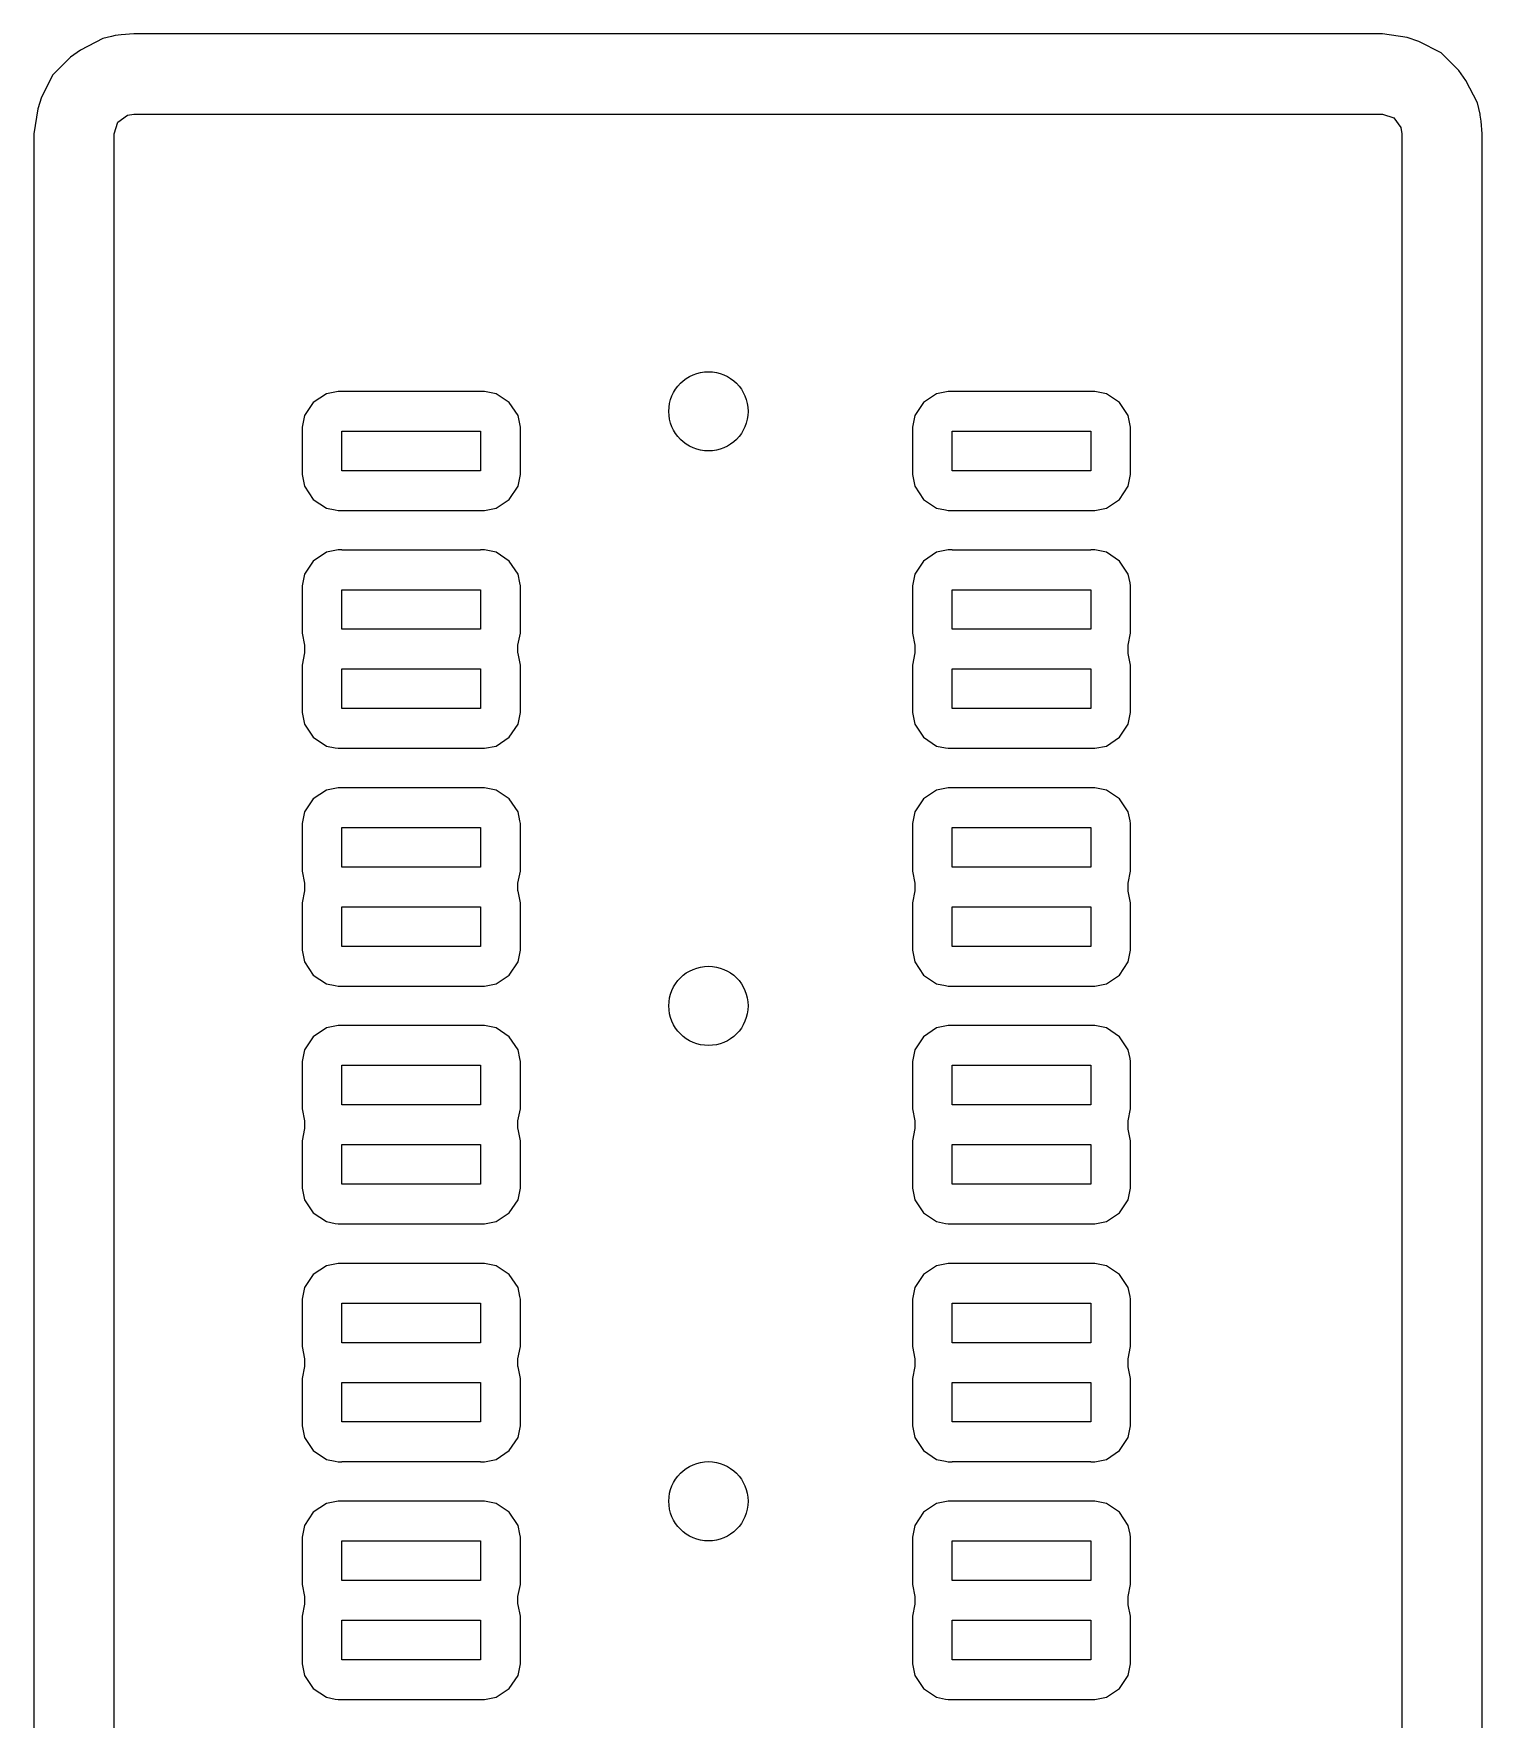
# Model space of a CAD drawing. Extents: x 0.71 to 7.56, y -5.16 to -0.79.
# Drawn here: x 2.051 to 2.3388, y -3.2126 to -2.8777 of the extents above; entities that cross this region are included whole.
import ezdxf

# ---------------------------------------------------------------- set-up
doc = ezdxf.new("R2010")
doc.units = 0
doc.header["$MEASUREMENT"] = 0
doc.layers.add('BLACK', color=7, linetype='CONTINUOUS')

msp = doc.modelspace()

# ---------------------------------------------------------------- linework, layer by layer
at = {"layer": 'BLACK', "linetype": 'CONTINUOUS'}
for p, q in [((2.06469, -2.87871), (2.06024, -2.88098)), ((2.06645, -2.87829), (2.06469, -2.87871)), ((2.06469, -2.87871), (2.06469, -2.87871)), ((2.06713, -2.87812), (2.06645, -2.87829)), ((2.06833, -2.87793), (2.06713, -2.87812)), ((2.06713, -2.87812), (2.06713, -2.87812)), ((2.06713, -2.87812), (2.06713, -2.87812)), ((2.07083, -2.87774), (2.06833, -2.87793)), ((2.31894, -2.87774), (2.07083, -2.87774)), ((2.07083, -2.87774), (2.07083, -2.87774)), ((2.32387, -2.87852), (2.31894, -2.87774)), ((2.31894, -2.87774), (2.31894, -2.87774)), ((2.32616, -2.87926), (2.32387, -2.87852)), ((2.32387, -2.87852), (2.32387, -2.87852)), ((2.33061, -2.88153), (2.32616, -2.87926)), ((2.32616, -2.87926), (2.32616, -2.87926)), ((2.05829, -2.88239), (2.05476, -2.88592)), ((2.06024, -2.88098), (2.05829, -2.88239)), ((2.05829, -2.88239), (2.05829, -2.88239)), ((2.33414, -2.88506), (2.33061, -2.88153)), ((2.33061, -2.88153), (2.33061, -2.88153)), ((2.33061, -2.88153), (2.33061, -2.88153)), ((2.05476, -2.88592), (2.05249, -2.89037)), ((2.05476, -2.88592), (2.05476, -2.88592)), ((2.33556, -2.88701), (2.33414, -2.88506)), ((2.33414, -2.88506), (2.33414, -2.88506)), ((2.33414, -2.88506), (2.33414, -2.88506)), ((2.33783, -2.89146), (2.33556, -2.88701)), ((2.33556, -2.88701), (2.33556, -2.88701)), ((2.33556, -2.88701), (2.33556, -2.88701)), ((2.05175, -2.89267), (2.05096, -2.8976)), ((2.05249, -2.89037), (2.05175, -2.89267)), ((2.05249, -2.89037), (2.05249, -2.89037)), ((2.33837, -2.89372), (2.33783, -2.89146)), ((2.06693, -2.8976), (2.06767, -2.89531)), ((2.06767, -2.89531), (2.06962, -2.89389)), ((2.06962, -2.89389), (2.07083, -2.8937)), ((2.07083, -2.8937), (2.31894, -2.8937)), ((2.31894, -2.8937), (2.32123, -2.89445)), ((2.32123, -2.89445), (2.32264, -2.89639)), ((2.32264, -2.89639), (2.32283, -2.8976)), ((2.33841, -2.8939), (2.33837, -2.89372)), ((2.3386, -2.8951), (2.33841, -2.8939)), ((2.3388, -2.8976), (2.3386, -2.8951)), ((2.05096, -2.8976), (2.05096, -3.79531)), ((2.06693, -2.96534), (2.06693, -2.8976)), ((2.32283, -2.8976), (2.32283, -3.63964)), ((2.3388, -3.63964), (2.3388, -2.8976)), ((2.10912, -2.94926), (2.10651, -2.951)), ((2.11143, -2.9488), (2.10912, -2.94926)), ((2.10912, -2.94926), (2.10912, -2.94926)), ((2.14054, -2.9488), (2.11143, -2.9488)), ((2.11143, -2.9488), (2.11143, -2.9488)), ((2.11143, -2.9488), (2.11143, -2.9488)), ((2.14284, -2.94926), (2.14054, -2.9488)), ((2.14054, -2.9488), (2.14054, -2.9488)), ((2.14545, -2.951), (2.14284, -2.94926)), ((2.14284, -2.94926), (2.14284, -2.94926)), ((2.14284, -2.94926), (2.14284, -2.94926)), ((2.14284, -2.94926), (2.14284, -2.94926)), ((2.23038, -2.94926), (2.22777, -2.951)), ((2.23269, -2.9488), (2.23038, -2.94926)), ((2.23038, -2.94926), (2.23038, -2.94926)), ((2.2618, -2.9488), (2.23269, -2.9488)), ((2.23269, -2.9488), (2.23269, -2.9488)), ((2.23269, -2.9488), (2.23269, -2.9488)), ((2.2641, -2.94926), (2.2618, -2.9488)), ((2.2618, -2.9488), (2.2618, -2.9488)), ((2.26671, -2.951), (2.2641, -2.94926)), ((2.2641, -2.94926), (2.2641, -2.94926)), ((2.2641, -2.94926), (2.2641, -2.94926)), ((2.2641, -2.94926), (2.2641, -2.94926)), ((2.10651, -2.951), (2.10477, -2.95361)), ((2.10651, -2.951), (2.10651, -2.951)), ((2.1472, -2.95361), (2.14545, -2.951)), ((2.14545, -2.951), (2.14545, -2.951)), ((2.22777, -2.951), (2.22603, -2.95361)), ((2.22777, -2.951), (2.22777, -2.951)), ((2.26846, -2.95361), (2.26671, -2.951)), ((2.26671, -2.951), (2.26671, -2.951)), ((2.10477, -2.95361), (2.10431, -2.95592)), ((2.10431, -2.95592), (2.10431, -2.95592)), ((2.10431, -2.95592), (2.10431, -2.96534)), ((2.10477, -2.95361), (2.10477, -2.95361)), ((2.1122, -2.96457), (2.1122, -2.95669)), ((2.1122, -2.95669), (2.13976, -2.95669)), ((2.13976, -2.95669), (2.13976, -2.96457)), ((2.14766, -2.95592), (2.1472, -2.95361)), ((2.14766, -2.96534), (2.14766, -2.95592)), ((2.22603, -2.95361), (2.22557, -2.95592)), ((2.22557, -2.95592), (2.22557, -2.95592)), ((2.22557, -2.95592), (2.22557, -2.96534)), ((2.22603, -2.95361), (2.22603, -2.95361)), ((2.23346, -2.96457), (2.23346, -2.95669)), ((2.23346, -2.95669), (2.26102, -2.95669)), ((2.26102, -2.95669), (2.26102, -2.96457)), ((2.26892, -2.95592), (2.26846, -2.95361)), ((2.26892, -2.96534), (2.26892, -2.95592)), ((2.06693, -3.01259), (2.06693, -2.96534)), ((2.10431, -2.96534), (2.10477, -2.96765)), ((2.10431, -2.96534), (2.10431, -2.96534)), ((2.13976, -2.96457), (2.1122, -2.96457)), ((2.1472, -2.96765), (2.14766, -2.96534)), ((2.14766, -2.96534), (2.14766, -2.96534)), ((2.22557, -2.96534), (2.22557, -2.96534)), ((2.22557, -2.96534), (2.22603, -2.96765)), ((2.26102, -2.96457), (2.23346, -2.96457)), ((2.26846, -2.96765), (2.26892, -2.96534)), ((2.10477, -2.96765), (2.10477, -2.96765)), ((2.10477, -2.96765), (2.10651, -2.97026)), ((2.14545, -2.97026), (2.1472, -2.96765)), ((2.22603, -2.96765), (2.22603, -2.96765)), ((2.22603, -2.96765), (2.22777, -2.97026)), ((2.26671, -2.97026), (2.26846, -2.96765)), ((2.10651, -2.97026), (2.10912, -2.972)), ((2.10912, -2.972), (2.11088, -2.97235)), ((2.11088, -2.97235), (2.11143, -2.97246)), ((2.11143, -2.97246), (2.11143, -2.97246)), ((2.11143, -2.97246), (2.11143, -2.97246)), ((2.11143, -2.97246), (2.11143, -2.97246)), ((2.11143, -2.97246), (2.1122, -2.97246)), ((2.1122, -2.97246), (2.1122, -2.97244)), ((2.1122, -2.97244), (2.13976, -2.97244)), ((2.13976, -2.97244), (2.13976, -2.97246)), ((2.13976, -2.97246), (2.14054, -2.97246)), ((2.14054, -2.97246), (2.14284, -2.972)), ((2.14054, -2.97246), (2.14054, -2.97246)), ((2.14284, -2.972), (2.14545, -2.97026)), ((2.22777, -2.97026), (2.23038, -2.972)), ((2.23038, -2.972), (2.23214, -2.97235)), ((2.23214, -2.97235), (2.23269, -2.97246)), ((2.23269, -2.97246), (2.23269, -2.97246)), ((2.23269, -2.97246), (2.23269, -2.97246)), ((2.23269, -2.97246), (2.23269, -2.97246)), ((2.23269, -2.97246), (2.23346, -2.97246)), ((2.23346, -2.97246), (2.23346, -2.97244)), ((2.23346, -2.97244), (2.26102, -2.97244)), ((2.26102, -2.97244), (2.26102, -2.97246)), ((2.26102, -2.97246), (2.2618, -2.97246)), ((2.2618, -2.97246), (2.2641, -2.972)), ((2.2618, -2.97246), (2.2618, -2.97246)), ((2.2641, -2.972), (2.26671, -2.97026)), ((2.10651, -2.9825), (2.10477, -2.98511)), ((2.10912, -2.98075), (2.10651, -2.9825)), ((2.10651, -2.9825), (2.10651, -2.9825)), ((2.11143, -2.9803), (2.10912, -2.98075)), ((2.10912, -2.98075), (2.10912, -2.98075)), ((2.1122, -2.9803), (2.11143, -2.9803)), ((2.11143, -2.9803), (2.11143, -2.9803)), ((2.11143, -2.9803), (2.11143, -2.9803)), ((2.1122, -2.98031), (2.1122, -2.9803)), ((2.13976, -2.98031), (2.1122, -2.98031)), ((2.14054, -2.9803), (2.13976, -2.9803)), ((2.13976, -2.9803), (2.13976, -2.98031)), ((2.14284, -2.98075), (2.14054, -2.9803)), ((2.14054, -2.9803), (2.14054, -2.9803)), ((2.14545, -2.9825), (2.14284, -2.98075)), ((2.14284, -2.98075), (2.14284, -2.98075)), ((2.14284, -2.98075), (2.14284, -2.98075)), ((2.14284, -2.98075), (2.14284, -2.98075)), ((2.1472, -2.98511), (2.14545, -2.9825)), ((2.14545, -2.9825), (2.14545, -2.9825)), ((2.22777, -2.9825), (2.22603, -2.98511)), ((2.23038, -2.98075), (2.22777, -2.9825)), ((2.22777, -2.9825), (2.22777, -2.9825)), ((2.23269, -2.9803), (2.23038, -2.98075)), ((2.23038, -2.98075), (2.23038, -2.98075)), ((2.23346, -2.9803), (2.23269, -2.9803)), ((2.23269, -2.9803), (2.23269, -2.9803)), ((2.23269, -2.9803), (2.23269, -2.9803)), ((2.23346, -2.98031), (2.23346, -2.9803)), ((2.26102, -2.98031), (2.23346, -2.98031)), ((2.2618, -2.9803), (2.26102, -2.9803)), ((2.26102, -2.9803), (2.26102, -2.98031)), ((2.2641, -2.98075), (2.2618, -2.9803)), ((2.2618, -2.9803), (2.2618, -2.9803)), ((2.26671, -2.9825), (2.2641, -2.98075)), ((2.2641, -2.98075), (2.2641, -2.98075)), ((2.2641, -2.98075), (2.2641, -2.98075)), ((2.2641, -2.98075), (2.2641, -2.98075)), ((2.26846, -2.98511), (2.26671, -2.9825)), ((2.26671, -2.9825), (2.26671, -2.9825)), ((2.10477, -2.98511), (2.10431, -2.98741)), ((2.10477, -2.98511), (2.10477, -2.98511)), ((2.14755, -2.98686), (2.1472, -2.98511)), ((2.14766, -2.98741), (2.14755, -2.98686)), ((2.22603, -2.98511), (2.22557, -2.98741)), ((2.22603, -2.98511), (2.22603, -2.98511)), ((2.26881, -2.98686), (2.26846, -2.98511)), ((2.26892, -2.98741), (2.26881, -2.98686)), ((2.10431, -2.98741), (2.10431, -2.98741)), ((2.10431, -2.98741), (2.10431, -2.99684)), ((2.1122, -2.99606), (2.1122, -2.98819)), ((2.1122, -2.98819), (2.13976, -2.98819)), ((2.13976, -2.98819), (2.13976, -2.99606)), ((2.14766, -2.99684), (2.14766, -2.98741)), ((2.14766, -2.98741), (2.14766, -2.98741)), ((2.22557, -2.98741), (2.22557, -2.98741)), ((2.22557, -2.98741), (2.22557, -2.99684)), ((2.23346, -2.99606), (2.23346, -2.98819)), ((2.23346, -2.98819), (2.26102, -2.98819)), ((2.26102, -2.98819), (2.26102, -2.99606)), ((2.26892, -2.99684), (2.26892, -2.98741)), ((2.26892, -2.98741), (2.26892, -2.98741)), ((2.10431, -2.99684), (2.10479, -2.99924)), ((2.13976, -2.99606), (2.1122, -2.99606)), ((2.14718, -2.99924), (2.14766, -2.99684)), ((2.14766, -2.99684), (2.14766, -2.99684)), ((2.22557, -2.99684), (2.22605, -2.99924)), ((2.26102, -2.99606), (2.23346, -2.99606)), ((2.26844, -2.99924), (2.26892, -2.99684)), ((2.26892, -2.99684), (2.26892, -2.99684)), ((2.10479, -2.99924), (2.10479, -3.00076)), ((2.14718, -3.00076), (2.14718, -2.99924)), ((2.22605, -2.99924), (2.22605, -3.00076)), ((2.26844, -3.00076), (2.26844, -2.99924)), ((2.10479, -3.00076), (2.10431, -3.00316)), ((2.10431, -3.00316), (2.10431, -3.01259)), ((2.1472, -3.00086), (2.14718, -3.00076)), ((2.14766, -3.00316), (2.1472, -3.00086)), ((2.14766, -3.01259), (2.14766, -3.00316)), ((2.22605, -3.00076), (2.22557, -3.00316)), ((2.22557, -3.00316), (2.22557, -3.01259)), ((2.26846, -3.00086), (2.26844, -3.00076)), ((2.26892, -3.00316), (2.26846, -3.00086)), ((2.26892, -3.01259), (2.26892, -3.00316)), ((2.1122, -3.01181), (2.1122, -3.00394)), ((2.1122, -3.00394), (2.13976, -3.00394)), ((2.13976, -3.00394), (2.13976, -3.01181)), ((2.23346, -3.01181), (2.23346, -3.00394)), ((2.23346, -3.00394), (2.26102, -3.00394)), ((2.26102, -3.00394), (2.26102, -3.01181)), ((2.06693, -3.05983), (2.06693, -3.01259)), ((2.10431, -3.01259), (2.10477, -3.01489)), ((2.10431, -3.01259), (2.10431, -3.01259)), ((2.13976, -3.01181), (2.1122, -3.01181)), ((2.1472, -3.01489), (2.14766, -3.01259)), ((2.14766, -3.01259), (2.14766, -3.01259)), ((2.22557, -3.01259), (2.22603, -3.01489)), ((2.22557, -3.01259), (2.22557, -3.01259)), ((2.26102, -3.01181), (2.23346, -3.01181)), ((2.26846, -3.01489), (2.26892, -3.01259)), ((2.10477, -3.01489), (2.10477, -3.01489)), ((2.10477, -3.01489), (2.10651, -3.0175)), ((2.14545, -3.0175), (2.1472, -3.01489)), ((2.22603, -3.01489), (2.22603, -3.01489)), ((2.22603, -3.01489), (2.22777, -3.0175)), ((2.26671, -3.0175), (2.26846, -3.01489)), ((2.10651, -3.0175), (2.10912, -3.01925)), ((2.10912, -3.01925), (2.11088, -3.01959)), ((2.11088, -3.01959), (2.11143, -3.0197)), ((2.11143, -3.0197), (2.11143, -3.0197)), ((2.11143, -3.0197), (2.11143, -3.0197)), ((2.11143, -3.0197), (2.11143, -3.0197)), ((2.11143, -3.0197), (2.1122, -3.0197)), ((2.1122, -3.0197), (2.1122, -3.01969)), ((2.1122, -3.01969), (2.13976, -3.01969)), ((2.13976, -3.01969), (2.13976, -3.0197)), ((2.13976, -3.0197), (2.14054, -3.0197)), ((2.14054, -3.0197), (2.14284, -3.01925)), ((2.14054, -3.0197), (2.14054, -3.0197)), ((2.14284, -3.01925), (2.14545, -3.0175)), ((2.22777, -3.0175), (2.23038, -3.01925)), ((2.23038, -3.01925), (2.23214, -3.01959)), ((2.23214, -3.01959), (2.23269, -3.0197)), ((2.23269, -3.0197), (2.23269, -3.0197)), ((2.23269, -3.0197), (2.23269, -3.0197)), ((2.23269, -3.0197), (2.23269, -3.0197)), ((2.23269, -3.0197), (2.23346, -3.0197)), ((2.23346, -3.0197), (2.23346, -3.01969)), ((2.23346, -3.01969), (2.26102, -3.01969)), ((2.26102, -3.01969), (2.26102, -3.0197)), ((2.26102, -3.0197), (2.2618, -3.0197)), ((2.2618, -3.0197), (2.2641, -3.01925)), ((2.2618, -3.0197), (2.2618, -3.0197)), ((2.2641, -3.01925), (2.26671, -3.0175)), ((2.10651, -3.02974), (2.10477, -3.03235)), ((2.10912, -3.028), (2.10651, -3.02974)), ((2.10651, -3.02974), (2.10651, -3.02974)), ((2.11143, -3.02754), (2.10912, -3.028)), ((2.10912, -3.028), (2.10912, -3.028)), ((2.1122, -3.02754), (2.11143, -3.02754)), ((2.11143, -3.02754), (2.11143, -3.02754)), ((2.11143, -3.02754), (2.11143, -3.02754)), ((2.1122, -3.02756), (2.1122, -3.02754)), ((2.13976, -3.02756), (2.1122, -3.02756)), ((2.14054, -3.02754), (2.13976, -3.02754)), ((2.13976, -3.02754), (2.13976, -3.02756)), ((2.14284, -3.028), (2.14054, -3.02754)), ((2.14054, -3.02754), (2.14054, -3.02754)), ((2.14545, -3.02974), (2.14284, -3.028)), ((2.14284, -3.028), (2.14284, -3.028)), ((2.14284, -3.028), (2.14284, -3.028)), ((2.14284, -3.028), (2.14284, -3.028)), ((2.1472, -3.03235), (2.14545, -3.02974)), ((2.14545, -3.02974), (2.14545, -3.02974)), ((2.22777, -3.02974), (2.22603, -3.03235)), ((2.23038, -3.028), (2.22777, -3.02974)), ((2.22777, -3.02974), (2.22777, -3.02974)), ((2.23269, -3.02754), (2.23038, -3.028)), ((2.23038, -3.028), (2.23038, -3.028)), ((2.23346, -3.02754), (2.23269, -3.02754)), ((2.23269, -3.02754), (2.23269, -3.02754)), ((2.23269, -3.02754), (2.23269, -3.02754)), ((2.23346, -3.02756), (2.23346, -3.02754)), ((2.26102, -3.02756), (2.23346, -3.02756)), ((2.2618, -3.02754), (2.26102, -3.02754)), ((2.26102, -3.02754), (2.26102, -3.02756)), ((2.2641, -3.028), (2.2618, -3.02754)), ((2.2618, -3.02754), (2.2618, -3.02754)), ((2.26671, -3.02974), (2.2641, -3.028)), ((2.2641, -3.028), (2.2641, -3.028)), ((2.2641, -3.028), (2.2641, -3.028)), ((2.2641, -3.028), (2.2641, -3.028)), ((2.26846, -3.03235), (2.26671, -3.02974)), ((2.26671, -3.02974), (2.26671, -3.02974)), ((2.10477, -3.03235), (2.10431, -3.03466)), ((2.10477, -3.03235), (2.10477, -3.03235)), ((2.14755, -3.0341), (2.1472, -3.03235)), ((2.22603, -3.03235), (2.22557, -3.03466)), ((2.22603, -3.03235), (2.22603, -3.03235)), ((2.26881, -3.0341), (2.26846, -3.03235)), ((2.10431, -3.03466), (2.10431, -3.03466)), ((2.10431, -3.03466), (2.10431, -3.04408)), ((2.1122, -3.04331), (2.1122, -3.03543)), ((2.1122, -3.03543), (2.13976, -3.03543)), ((2.13976, -3.03543), (2.13976, -3.04331)), ((2.14766, -3.03466), (2.14755, -3.0341)), ((2.14766, -3.04408), (2.14766, -3.03466)), ((2.14766, -3.03466), (2.14766, -3.03466)), ((2.22557, -3.03466), (2.22557, -3.03466)), ((2.22557, -3.03466), (2.22557, -3.04408)), ((2.23346, -3.04331), (2.23346, -3.03543)), ((2.23346, -3.03543), (2.26102, -3.03543)), ((2.26102, -3.03543), (2.26102, -3.04331)), ((2.26892, -3.03466), (2.26881, -3.0341)), ((2.26892, -3.04408), (2.26892, -3.03466)), ((2.26892, -3.03466), (2.26892, -3.03466)), ((2.13976, -3.04331), (2.1122, -3.04331)), ((2.26102, -3.04331), (2.23346, -3.04331)), ((2.10431, -3.04408), (2.10479, -3.04648)), ((2.10479, -3.04648), (2.10479, -3.048)), ((2.14718, -3.04648), (2.14766, -3.04408)), ((2.14718, -3.048), (2.14718, -3.04648)), ((2.14766, -3.04408), (2.14766, -3.04408)), ((2.22557, -3.04408), (2.22605, -3.04648)), ((2.22605, -3.04648), (2.22605, -3.048)), ((2.26844, -3.04648), (2.26892, -3.04408)), ((2.26844, -3.048), (2.26844, -3.04648)), ((2.26892, -3.04408), (2.26892, -3.04408)), ((2.10479, -3.048), (2.10431, -3.0504)), ((2.10431, -3.0504), (2.10431, -3.05983)), ((2.1472, -3.0481), (2.14718, -3.048)), ((2.14766, -3.0504), (2.1472, -3.0481)), ((2.14766, -3.05983), (2.14766, -3.0504)), ((2.22605, -3.048), (2.22557, -3.0504)), ((2.22557, -3.0504), (2.22557, -3.05983)), ((2.26846, -3.0481), (2.26844, -3.048)), ((2.26892, -3.0504), (2.26846, -3.0481)), ((2.26892, -3.05983), (2.26892, -3.0504)), ((2.1122, -3.05906), (2.1122, -3.05118)), ((2.1122, -3.05118), (2.13976, -3.05118)), ((2.13976, -3.05118), (2.13976, -3.05906)), ((2.23346, -3.05906), (2.23346, -3.05118)), ((2.23346, -3.05118), (2.26102, -3.05118)), ((2.26102, -3.05118), (2.26102, -3.05906)), ((2.06693, -3.10708), (2.06693, -3.05983)), ((2.10431, -3.05983), (2.10477, -3.06213)), ((2.10431, -3.05983), (2.10431, -3.05983)), ((2.13976, -3.05906), (2.1122, -3.05906)), ((2.1472, -3.06214), (2.14766, -3.05983)), ((2.14766, -3.05983), (2.14766, -3.05983)), ((2.22557, -3.05983), (2.22557, -3.05983)), ((2.22557, -3.05983), (2.22603, -3.06213)), ((2.26102, -3.05906), (2.23346, -3.05906)), ((2.26846, -3.06214), (2.26892, -3.05983)), ((2.10477, -3.06213), (2.10477, -3.06214)), ((2.10477, -3.06214), (2.10651, -3.06475)), ((2.14545, -3.06475), (2.1472, -3.06214)), ((2.22603, -3.06213), (2.22603, -3.06214)), ((2.22603, -3.06214), (2.22777, -3.06475)), ((2.26671, -3.06475), (2.26846, -3.06214)), ((2.10651, -3.06475), (2.10912, -3.06649)), ((2.10912, -3.06649), (2.11088, -3.06684)), ((2.11088, -3.06684), (2.11143, -3.06695)), ((2.11143, -3.06695), (2.11143, -3.06695)), ((2.11143, -3.06695), (2.11143, -3.06695)), ((2.11143, -3.06695), (2.11143, -3.06695)), ((2.11143, -3.06695), (2.1122, -3.06695)), ((2.1122, -3.06695), (2.1122, -3.06693)), ((2.1122, -3.06693), (2.13976, -3.06693)), ((2.13976, -3.06693), (2.13976, -3.06695)), ((2.13976, -3.06695), (2.14054, -3.06695)), ((2.14054, -3.06695), (2.14284, -3.06649)), ((2.14054, -3.06695), (2.14054, -3.06695)), ((2.14284, -3.06649), (2.14545, -3.06475)), ((2.22777, -3.06475), (2.23038, -3.06649)), ((2.23038, -3.06649), (2.23214, -3.06684)), ((2.23214, -3.06684), (2.23269, -3.06695)), ((2.23269, -3.06695), (2.23269, -3.06695)), ((2.23269, -3.06695), (2.23269, -3.06695)), ((2.23269, -3.06695), (2.23269, -3.06695)), ((2.23269, -3.06695), (2.23346, -3.06695)), ((2.23346, -3.06695), (2.23346, -3.06693)), ((2.23346, -3.06693), (2.26102, -3.06693)), ((2.26102, -3.06693), (2.26102, -3.06695)), ((2.26102, -3.06695), (2.2618, -3.06695)), ((2.2618, -3.06695), (2.2641, -3.06649)), ((2.2618, -3.06695), (2.2618, -3.06695)), ((2.2641, -3.06649), (2.26671, -3.06475)), ((2.10651, -3.07699), (2.10477, -3.0796)), ((2.10912, -3.07524), (2.10651, -3.07699)), ((2.10651, -3.07699), (2.10651, -3.07699)), ((2.11143, -3.07478), (2.10912, -3.07524)), ((2.10912, -3.07524), (2.10912, -3.07524)), ((2.1122, -3.07478), (2.11143, -3.07478)), ((2.11143, -3.07478), (2.11143, -3.07478)), ((2.11143, -3.07478), (2.11143, -3.07478)), ((2.1122, -3.0748), (2.1122, -3.07478)), ((2.13976, -3.0748), (2.1122, -3.0748)), ((2.14054, -3.07478), (2.13976, -3.07478)), ((2.13976, -3.07478), (2.13976, -3.0748)), ((2.14284, -3.07524), (2.14054, -3.07478)), ((2.14054, -3.07478), (2.14054, -3.07478)), ((2.14545, -3.07699), (2.14284, -3.07524)), ((2.14284, -3.07524), (2.14284, -3.07524)), ((2.14284, -3.07524), (2.14284, -3.07524)), ((2.14284, -3.07524), (2.14284, -3.07524)), ((2.1472, -3.0796), (2.14545, -3.07699)), ((2.14545, -3.07699), (2.14545, -3.07699)), ((2.22777, -3.07699), (2.22603, -3.0796)), ((2.23038, -3.07524), (2.22777, -3.07699)), ((2.22777, -3.07699), (2.22777, -3.07699)), ((2.23269, -3.07478), (2.23038, -3.07524)), ((2.23038, -3.07524), (2.23038, -3.07524)), ((2.23346, -3.07478), (2.23269, -3.07478)), ((2.23269, -3.07478), (2.23269, -3.07478)), ((2.23269, -3.07478), (2.23269, -3.07478)), ((2.23346, -3.0748), (2.23346, -3.07478)), ((2.26102, -3.0748), (2.23346, -3.0748)), ((2.2618, -3.07478), (2.26102, -3.07478)), ((2.26102, -3.07478), (2.26102, -3.0748)), ((2.2641, -3.07524), (2.2618, -3.07478)), ((2.2618, -3.07478), (2.2618, -3.07478)), ((2.26671, -3.07699), (2.2641, -3.07524)), ((2.2641, -3.07524), (2.2641, -3.07524)), ((2.2641, -3.07524), (2.2641, -3.07524)), ((2.2641, -3.07524), (2.2641, -3.07524)), ((2.26846, -3.0796), (2.26671, -3.07699)), ((2.26671, -3.07699), (2.26671, -3.07699)), ((2.10477, -3.0796), (2.10431, -3.0819)), ((2.10477, -3.0796), (2.10477, -3.0796)), ((2.14755, -3.08135), (2.1472, -3.0796)), ((2.22603, -3.0796), (2.22557, -3.0819)), ((2.22603, -3.0796), (2.22603, -3.0796)), ((2.26881, -3.08135), (2.26846, -3.0796)), ((2.10431, -3.0819), (2.10431, -3.0819)), ((2.10431, -3.0819), (2.10431, -3.09133)), ((2.1122, -3.09055), (2.1122, -3.08268)), ((2.1122, -3.08268), (2.13976, -3.08268)), ((2.13976, -3.08268), (2.13976, -3.09055)), ((2.14766, -3.0819), (2.14755, -3.08135)), ((2.14766, -3.09133), (2.14766, -3.0819)), ((2.14766, -3.0819), (2.14766, -3.0819)), ((2.22557, -3.0819), (2.22557, -3.0819)), ((2.22557, -3.0819), (2.22557, -3.09133)), ((2.23346, -3.09055), (2.23346, -3.08268)), ((2.23346, -3.08268), (2.26102, -3.08268)), ((2.26102, -3.08268), (2.26102, -3.09055)), ((2.26892, -3.0819), (2.26881, -3.08135)), ((2.26892, -3.09133), (2.26892, -3.0819)), ((2.26892, -3.0819), (2.26892, -3.0819)), ((2.13976, -3.09055), (2.1122, -3.09055)), ((2.26102, -3.09055), (2.23346, -3.09055)), ((2.10431, -3.09133), (2.10479, -3.09373)), ((2.10479, -3.09373), (2.10479, -3.09525)), ((2.14718, -3.09373), (2.14766, -3.09133)), ((2.14718, -3.09525), (2.14718, -3.09373)), ((2.14766, -3.09133), (2.14766, -3.09133)), ((2.22557, -3.09133), (2.22605, -3.09373)), ((2.22605, -3.09373), (2.22605, -3.09525)), ((2.26844, -3.09373), (2.26892, -3.09133)), ((2.26844, -3.09525), (2.26844, -3.09373)), ((2.26892, -3.09133), (2.26892, -3.09133)), ((2.10479, -3.09525), (2.10431, -3.09765)), ((2.1472, -3.09535), (2.14718, -3.09525)), ((2.14766, -3.09765), (2.1472, -3.09535)), ((2.22605, -3.09525), (2.22557, -3.09765)), ((2.26846, -3.09535), (2.26844, -3.09525)), ((2.26892, -3.09765), (2.26846, -3.09535)), ((2.10431, -3.09765), (2.10431, -3.10708)), ((2.1122, -3.1063), (2.1122, -3.09843)), ((2.1122, -3.09843), (2.13976, -3.09843)), ((2.13976, -3.09843), (2.13976, -3.1063)), ((2.14766, -3.10708), (2.14766, -3.09765)), ((2.22557, -3.09765), (2.22557, -3.10708)), ((2.23346, -3.1063), (2.23346, -3.09843)), ((2.23346, -3.09843), (2.26102, -3.09843)), ((2.26102, -3.09843), (2.26102, -3.1063)), ((2.26892, -3.10708), (2.26892, -3.09765)), ((2.06693, -3.15432), (2.06693, -3.10708)), ((2.10431, -3.10708), (2.10477, -3.10938)), ((2.10431, -3.10708), (2.10431, -3.10708)), ((2.13976, -3.1063), (2.1122, -3.1063)), ((2.1472, -3.10938), (2.14766, -3.10708)), ((2.14766, -3.10708), (2.14766, -3.10708)), ((2.22557, -3.10708), (2.22603, -3.10938)), ((2.22557, -3.10708), (2.22557, -3.10708)), ((2.26102, -3.1063), (2.23346, -3.1063)), ((2.26846, -3.10938), (2.26892, -3.10708)), ((2.10477, -3.10938), (2.10477, -3.10938)), ((2.10477, -3.10938), (2.10651, -3.11199)), ((2.14545, -3.11199), (2.1472, -3.10938)), ((2.22603, -3.10938), (2.22603, -3.10938)), ((2.22603, -3.10938), (2.22777, -3.11199)), ((2.26671, -3.11199), (2.26846, -3.10938)), ((2.10651, -3.11199), (2.10912, -3.11373)), ((2.10912, -3.11373), (2.11088, -3.11408)), ((2.11088, -3.11408), (2.11143, -3.11419)), ((2.11143, -3.11419), (2.11143, -3.11419)), ((2.11143, -3.11419), (2.11143, -3.11419)), ((2.11143, -3.11419), (2.11143, -3.11419)), ((2.11143, -3.11419), (2.1122, -3.11419)), ((2.1122, -3.11419), (2.1122, -3.11417)), ((2.1122, -3.11417), (2.13976, -3.11417)), ((2.13976, -3.11417), (2.13976, -3.11419)), ((2.13976, -3.11419), (2.14054, -3.11419)), ((2.14054, -3.11419), (2.14284, -3.11373)), ((2.14054, -3.11419), (2.14054, -3.11419)), ((2.14284, -3.11373), (2.14545, -3.11199)), ((2.22777, -3.11199), (2.23038, -3.11373)), ((2.23038, -3.11373), (2.23214, -3.11408)), ((2.23214, -3.11408), (2.23269, -3.11419)), ((2.23269, -3.11419), (2.23269, -3.11419)), ((2.23269, -3.11419), (2.23269, -3.11419)), ((2.23269, -3.11419), (2.23269, -3.11419)), ((2.23269, -3.11419), (2.23346, -3.11419)), ((2.23346, -3.11419), (2.23346, -3.11417)), ((2.23346, -3.11417), (2.26102, -3.11417)), ((2.26102, -3.11417), (2.26102, -3.11419)), ((2.26102, -3.11419), (2.2618, -3.11419)), ((2.2618, -3.11419), (2.2641, -3.11373)), ((2.2618, -3.11419), (2.2618, -3.11419)), ((2.2641, -3.11373), (2.26671, -3.11199)), ((2.10651, -3.12423), (2.10477, -3.12684)), ((2.10912, -3.12249), (2.10651, -3.12423)), ((2.10651, -3.12423), (2.10651, -3.12423)), ((2.11143, -3.12203), (2.10912, -3.12249)), ((2.10912, -3.12249), (2.10912, -3.12249)), ((2.1122, -3.12203), (2.11143, -3.12203)), ((2.11143, -3.12203), (2.11143, -3.12203)), ((2.11143, -3.12203), (2.11143, -3.12203)), ((2.1122, -3.12205), (2.1122, -3.12203)), ((2.13976, -3.12205), (2.1122, -3.12205)), ((2.14054, -3.12203), (2.13976, -3.12203)), ((2.13976, -3.12203), (2.13976, -3.12205)), ((2.14284, -3.12249), (2.14054, -3.12203)), ((2.14054, -3.12203), (2.14054, -3.12203)), ((2.14545, -3.12423), (2.14284, -3.12249)), ((2.14284, -3.12249), (2.14284, -3.12249)), ((2.14284, -3.12249), (2.14284, -3.12249)), ((2.14284, -3.12249), (2.14284, -3.12249)), ((2.1472, -3.12684), (2.14545, -3.12423)), ((2.14545, -3.12423), (2.14545, -3.12423)), ((2.22777, -3.12423), (2.22603, -3.12684)), ((2.23038, -3.12249), (2.22777, -3.12423)), ((2.22777, -3.12423), (2.22777, -3.12423)), ((2.23269, -3.12203), (2.23038, -3.12249)), ((2.23038, -3.12249), (2.23038, -3.12249)), ((2.23346, -3.12203), (2.23269, -3.12203)), ((2.23269, -3.12203), (2.23269, -3.12203)), ((2.23269, -3.12203), (2.23269, -3.12203)), ((2.23346, -3.12205), (2.23346, -3.12203)), ((2.26102, -3.12205), (2.23346, -3.12205)), ((2.2618, -3.12203), (2.26102, -3.12203)), ((2.26102, -3.12203), (2.26102, -3.12205)), ((2.2641, -3.12249), (2.2618, -3.12203)), ((2.2618, -3.12203), (2.2618, -3.12203)), ((2.26671, -3.12423), (2.2641, -3.12249)), ((2.2641, -3.12249), (2.2641, -3.12249)), ((2.2641, -3.12249), (2.2641, -3.12249)), ((2.2641, -3.12249), (2.2641, -3.12249)), ((2.26846, -3.12684), (2.26671, -3.12423)), ((2.26671, -3.12423), (2.26671, -3.12423)), ((2.10477, -3.12684), (2.10431, -3.12914)), ((2.10477, -3.12684), (2.10477, -3.12684)), ((2.14755, -3.12859), (2.1472, -3.12684)), ((2.22603, -3.12684), (2.22557, -3.12914)), ((2.22603, -3.12684), (2.22603, -3.12684)), ((2.26881, -3.12859), (2.26846, -3.12684)), ((2.10431, -3.12914), (2.10431, -3.12914)), ((2.10431, -3.12914), (2.10431, -3.13857)), ((2.1122, -3.1378), (2.1122, -3.12992)), ((2.1122, -3.12992), (2.13976, -3.12992)), ((2.13976, -3.12992), (2.13976, -3.1378)), ((2.14766, -3.12914), (2.14755, -3.12859)), ((2.14766, -3.13857), (2.14766, -3.12914)), ((2.14766, -3.12914), (2.14766, -3.12914)), ((2.22557, -3.12914), (2.22557, -3.12914)), ((2.22557, -3.12914), (2.22557, -3.13857)), ((2.23346, -3.1378), (2.23346, -3.12992)), ((2.23346, -3.12992), (2.26102, -3.12992)), ((2.26102, -3.12992), (2.26102, -3.1378)), ((2.26892, -3.12914), (2.26881, -3.12859)), ((2.26892, -3.13857), (2.26892, -3.12914)), ((2.26892, -3.12914), (2.26892, -3.12914)), ((2.10431, -3.13857), (2.10479, -3.14097)), ((2.10479, -3.14097), (2.10479, -3.14249)), ((2.13976, -3.1378), (2.1122, -3.1378)), ((2.14718, -3.14097), (2.14766, -3.13857)), ((2.14718, -3.14249), (2.14718, -3.14097)), ((2.14766, -3.13857), (2.14766, -3.13857)), ((2.22557, -3.13857), (2.22605, -3.14097)), ((2.22605, -3.14097), (2.22605, -3.14249)), ((2.26102, -3.1378), (2.23346, -3.1378)), ((2.26844, -3.14097), (2.26892, -3.13857)), ((2.26844, -3.14249), (2.26844, -3.14097)), ((2.26892, -3.13857), (2.26892, -3.13857)), ((2.10479, -3.14249), (2.10431, -3.14489)), ((2.1472, -3.14259), (2.14718, -3.14249)), ((2.14766, -3.14489), (2.1472, -3.14259)), ((2.22605, -3.14249), (2.22557, -3.14489)), ((2.26846, -3.14259), (2.26844, -3.14249)), ((2.26892, -3.14489), (2.26846, -3.14259)), ((2.10431, -3.14489), (2.10431, -3.15432)), ((2.1122, -3.15354), (2.1122, -3.14567)), ((2.1122, -3.14567), (2.13976, -3.14567)), ((2.13976, -3.14567), (2.13976, -3.15354)), ((2.14766, -3.15432), (2.14766, -3.14489)), ((2.22557, -3.14489), (2.22557, -3.15432)), ((2.23346, -3.15354), (2.23346, -3.14567)), ((2.23346, -3.14567), (2.26102, -3.14567)), ((2.26102, -3.14567), (2.26102, -3.15354)), ((2.26892, -3.15432), (2.26892, -3.14489)), ((2.06693, -3.20156), (2.06693, -3.15432)), ((2.10431, -3.15432), (2.10477, -3.15662)), ((2.10431, -3.15432), (2.10431, -3.15432)), ((2.13976, -3.15354), (2.1122, -3.15354)), ((2.1472, -3.15662), (2.14766, -3.15432)), ((2.14766, -3.15432), (2.14766, -3.15432)), ((2.22557, -3.15432), (2.22557, -3.15432)), ((2.22557, -3.15432), (2.22603, -3.15662)), ((2.26102, -3.15354), (2.23346, -3.15354)), ((2.26846, -3.15662), (2.26892, -3.15432)), ((2.10477, -3.15662), (2.10477, -3.15662)), ((2.10477, -3.15662), (2.10651, -3.15923)), ((2.14545, -3.15923), (2.1472, -3.15662)), ((2.22603, -3.15662), (2.22603, -3.15662)), ((2.22603, -3.15662), (2.22777, -3.15923)), ((2.26671, -3.15923), (2.26846, -3.15662)), ((2.10651, -3.15923), (2.10912, -3.16098)), ((2.10912, -3.16098), (2.11088, -3.16133)), ((2.14054, -3.16144), (2.14284, -3.16098)), ((2.14284, -3.16098), (2.14545, -3.15923)), ((2.22777, -3.15923), (2.23038, -3.16098)), ((2.23038, -3.16098), (2.23214, -3.16133)), ((2.2618, -3.16144), (2.2641, -3.16098)), ((2.2641, -3.16098), (2.26671, -3.15923)), ((2.11088, -3.16133), (2.11143, -3.16144)), ((2.11143, -3.16144), (2.11143, -3.16144)), ((2.11143, -3.16144), (2.11143, -3.16144)), ((2.11143, -3.16144), (2.11143, -3.16144)), ((2.11143, -3.16144), (2.1122, -3.16144)), ((2.1122, -3.16144), (2.1122, -3.16142)), ((2.1122, -3.16142), (2.13976, -3.16142)), ((2.13976, -3.16142), (2.13976, -3.16144)), ((2.13976, -3.16144), (2.14054, -3.16144)), ((2.14054, -3.16144), (2.14054, -3.16144)), ((2.23214, -3.16133), (2.23269, -3.16144)), ((2.23269, -3.16144), (2.23269, -3.16144)), ((2.23269, -3.16144), (2.23269, -3.16144)), ((2.23269, -3.16144), (2.23269, -3.16144)), ((2.23269, -3.16144), (2.23346, -3.16144)), ((2.23346, -3.16144), (2.23346, -3.16142)), ((2.23346, -3.16142), (2.26102, -3.16142)), ((2.26102, -3.16142), (2.26102, -3.16144)), ((2.26102, -3.16144), (2.2618, -3.16144)), ((2.2618, -3.16144), (2.2618, -3.16144)), ((2.10912, -3.16973), (2.10651, -3.17147)), ((2.11143, -3.16927), (2.10912, -3.16973)), ((2.10912, -3.16973), (2.10912, -3.16973)), ((2.1122, -3.16927), (2.11143, -3.16927)), ((2.11143, -3.16927), (2.11143, -3.16927)), ((2.11143, -3.16927), (2.11143, -3.16927)), ((2.1122, -3.16929), (2.1122, -3.16927)), ((2.13976, -3.16929), (2.1122, -3.16929)), ((2.14054, -3.16927), (2.13976, -3.16927)), ((2.13976, -3.16927), (2.13976, -3.16929)), ((2.14284, -3.16973), (2.14054, -3.16927)), ((2.14054, -3.16927), (2.14054, -3.16927)), ((2.14545, -3.17147), (2.14284, -3.16973)), ((2.14284, -3.16973), (2.14284, -3.16973)), ((2.14284, -3.16973), (2.14284, -3.16973)), ((2.14284, -3.16973), (2.14284, -3.16973)), ((2.23038, -3.16973), (2.22777, -3.17147)), ((2.23269, -3.16927), (2.23038, -3.16973)), ((2.23038, -3.16973), (2.23038, -3.16973)), ((2.23346, -3.16927), (2.23269, -3.16927)), ((2.23269, -3.16927), (2.23269, -3.16927)), ((2.23269, -3.16927), (2.23269, -3.16927)), ((2.23346, -3.16929), (2.23346, -3.16927)), ((2.26102, -3.16929), (2.23346, -3.16929)), ((2.2618, -3.16927), (2.26102, -3.16927)), ((2.26102, -3.16927), (2.26102, -3.16929)), ((2.2641, -3.16973), (2.2618, -3.16927)), ((2.2618, -3.16927), (2.2618, -3.16927)), ((2.26671, -3.17147), (2.2641, -3.16973)), ((2.2641, -3.16973), (2.2641, -3.16973)), ((2.2641, -3.16973), (2.2641, -3.16973)), ((2.2641, -3.16973), (2.2641, -3.16973)), ((2.10477, -3.17409), (2.10431, -3.17639)), ((2.10651, -3.17147), (2.10477, -3.17409)), ((2.10477, -3.17409), (2.10477, -3.17409)), ((2.10651, -3.17147), (2.10651, -3.17147)), ((2.1472, -3.17409), (2.14545, -3.17147)), ((2.14545, -3.17147), (2.14545, -3.17147)), ((2.14755, -3.17584), (2.1472, -3.17409)), ((2.22603, -3.17409), (2.22557, -3.17639)), ((2.22777, -3.17147), (2.22603, -3.17409)), ((2.22603, -3.17409), (2.22603, -3.17409)), ((2.22777, -3.17147), (2.22777, -3.17147)), ((2.26846, -3.17409), (2.26671, -3.17147)), ((2.26671, -3.17147), (2.26671, -3.17147)), ((2.26881, -3.17584), (2.26846, -3.17409)), ((2.10431, -3.17639), (2.10431, -3.17639)), ((2.10431, -3.17639), (2.10431, -3.18582)), ((2.1122, -3.18504), (2.1122, -3.17717)), ((2.1122, -3.17717), (2.13976, -3.17717)), ((2.13976, -3.17717), (2.13976, -3.18504)), ((2.14766, -3.17639), (2.14755, -3.17584)), ((2.14766, -3.18582), (2.14766, -3.17639)), ((2.14766, -3.17639), (2.14766, -3.17639)), ((2.22557, -3.17639), (2.22557, -3.17639)), ((2.22557, -3.17639), (2.22557, -3.18582)), ((2.23346, -3.18504), (2.23346, -3.17717)), ((2.23346, -3.17717), (2.26102, -3.17717)), ((2.26102, -3.17717), (2.26102, -3.18504)), ((2.26892, -3.17639), (2.26881, -3.17584)), ((2.26892, -3.18582), (2.26892, -3.17639)), ((2.26892, -3.17639), (2.26892, -3.17639)), ((2.10431, -3.18582), (2.10479, -3.18822)), ((2.13976, -3.18504), (2.1122, -3.18504)), ((2.14718, -3.18822), (2.14766, -3.18582)), ((2.14766, -3.18582), (2.14766, -3.18582)), ((2.22557, -3.18582), (2.22605, -3.18822)), ((2.26102, -3.18504), (2.23346, -3.18504)), ((2.26844, -3.18822), (2.26892, -3.18582)), ((2.26892, -3.18582), (2.26892, -3.18582)), ((2.10479, -3.18974), (2.10431, -3.19214)), ((2.10479, -3.18822), (2.10479, -3.18974)), ((2.14718, -3.18974), (2.14718, -3.18822)), ((2.1472, -3.18983), (2.14718, -3.18974)), ((2.14766, -3.19214), (2.1472, -3.18983)), ((2.22605, -3.18974), (2.22557, -3.19214)), ((2.22605, -3.18822), (2.22605, -3.18974)), ((2.26844, -3.18974), (2.26844, -3.18822)), ((2.26846, -3.18983), (2.26844, -3.18974)), ((2.26892, -3.19214), (2.26846, -3.18983)), ((2.10431, -3.19214), (2.10431, -3.20156)), ((2.1122, -3.20079), (2.1122, -3.19291)), ((2.1122, -3.19291), (2.13976, -3.19291)), ((2.13976, -3.19291), (2.13976, -3.20079)), ((2.14766, -3.20156), (2.14766, -3.19214)), ((2.22557, -3.19214), (2.22557, -3.20156)), ((2.23346, -3.20079), (2.23346, -3.19291)), ((2.23346, -3.19291), (2.26102, -3.19291)), ((2.26102, -3.19291), (2.26102, -3.20079)), ((2.26892, -3.20156), (2.26892, -3.19214)), ((2.13976, -3.20079), (2.1122, -3.20079)), ((2.26102, -3.20079), (2.23346, -3.20079)), ((2.06693, -3.24881), (2.06693, -3.20156)), ((2.10431, -3.20156), (2.10431, -3.20157)), ((2.10431, -3.20157), (2.10477, -3.20387)), ((2.10477, -3.20387), (2.10477, -3.20387)), ((2.10477, -3.20387), (2.10651, -3.20648)), ((2.14545, -3.20648), (2.1472, -3.20387)), ((2.1472, -3.20387), (2.14766, -3.20156)), ((2.14766, -3.20156), (2.14766, -3.20156)), ((2.22557, -3.20156), (2.22557, -3.20157)), ((2.22557, -3.20157), (2.22603, -3.20387)), ((2.22603, -3.20387), (2.22603, -3.20387)), ((2.22603, -3.20387), (2.22777, -3.20648)), ((2.26671, -3.20648), (2.26846, -3.20387)), ((2.26846, -3.20387), (2.26892, -3.20156)), ((2.10651, -3.20648), (2.10912, -3.20822)), ((2.14284, -3.20822), (2.14545, -3.20648)), ((2.22777, -3.20648), (2.23038, -3.20822)), ((2.2641, -3.20822), (2.26671, -3.20648)), ((2.10912, -3.20822), (2.11088, -3.20857)), ((2.11088, -3.20857), (2.11143, -3.20868)), ((2.11143, -3.20868), (2.11143, -3.20868)), ((2.11143, -3.20868), (2.11143, -3.20868)), ((2.11143, -3.20868), (2.11143, -3.20868)), ((2.11143, -3.20868), (2.1122, -3.20868)), ((2.1122, -3.20868), (2.1122, -3.20866)), ((2.1122, -3.20866), (2.13976, -3.20866)), ((2.13976, -3.20866), (2.13976, -3.20868)), ((2.13976, -3.20868), (2.14054, -3.20868)), ((2.14054, -3.20868), (2.14284, -3.20822)), ((2.14054, -3.20868), (2.14054, -3.20868)), ((2.23038, -3.20822), (2.23214, -3.20857)), ((2.23214, -3.20857), (2.23269, -3.20868)), ((2.23269, -3.20868), (2.23269, -3.20868)), ((2.23269, -3.20868), (2.23269, -3.20868)), ((2.23269, -3.20868), (2.23269, -3.20868)), ((2.23269, -3.20868), (2.23346, -3.20868)), ((2.23346, -3.20868), (2.23346, -3.20866)), ((2.23346, -3.20866), (2.26102, -3.20866)), ((2.26102, -3.20866), (2.26102, -3.20868)), ((2.26102, -3.20868), (2.2618, -3.20868)), ((2.2618, -3.20868), (2.2641, -3.20822)), ((2.2618, -3.20868), (2.2618, -3.20868))]:
    msp.add_line(p, q, dxfattribs=at)
at = {"layer": 'BLACK'}
for centre in [(2.18504, -2.95276), (2.18504, -3.07087), (2.18504, -3.16929)]:
    msp.add_circle(centre, 0.007874, dxfattribs=at)

doc.saveas('drawing.dxf')
